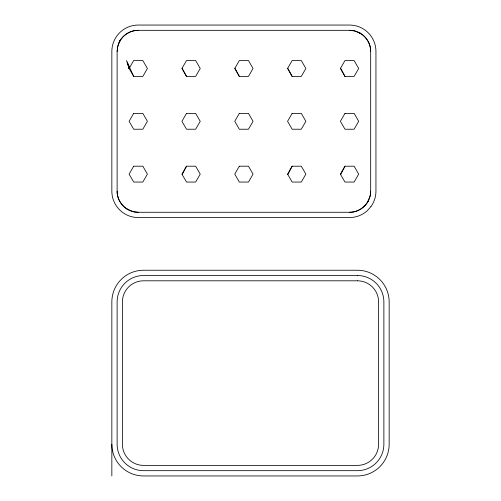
<?xml version="1.0" encoding="UTF-8"?>
<svg xmlns="http://www.w3.org/2000/svg" width="501" height="501" viewBox="0 0 501 501"><rect width="100%" height="100%" fill="white"/><g stroke="black" fill="none" stroke-linecap="round" stroke-linejoin="round"><path stroke-width="0.75" d="M117.121 51.459L117.71 46.53L119.426 41.871L117.841 45.992L117.121 51.459L117.121 191.144C116.858 202.435 126.953 212.549 138.251 212.274L349.541 212.274C360.833 212.543 370.947 202.448 370.671 191.144L370.671 51.459C370.94 40.174 360.839 30.054 349.541 30.329L138.251 30.329C130.21 30.254 122.438 35.22 119.106 42.529L120.24 40.418L119.952 40.894C123.622 34.456 130.842 30.285 138.251 30.329M370.671 191.144L370.089 196.079L367.559 202.185L367.84 201.709C364.177 208.153 356.95 212.324 349.541 212.274M182.17 174.548L186.504 166.2L195.647 166.2L200.225 174.123L195.647 182.051L186.504 182.051L181.926 174.123L186.504 166.2M287.818 174.548L292.146 166.2L301.295 166.2L305.867 174.123L301.295 182.051L292.146 182.051L287.568 174.123L292.146 166.2M340.636 174.548L344.97 166.2L354.113 166.2L358.691 174.123L354.113 182.051L344.97 182.051L340.392 174.123L344.97 166.2M119.551 41.646L120.24 40.418M367.559 202.185L368.241 200.964M127.298 62.281L129.101 68.48L133.679 60.558L142.829 60.558L147.4 68.48L142.829 76.403L133.679 76.403L129.101 68.48L126.515 60.552L133.679 76.403M186.504 76.403L195.647 76.403L200.225 68.48L195.647 60.558L186.504 60.558L181.926 68.48L186.504 76.403L182.101 68.18M239.321 76.403L248.471 76.403L253.049 68.48L248.471 60.558L239.321 60.558L234.75 68.48L239.321 76.403L234.919 68.18M292.146 76.403L301.295 76.403L305.867 68.48L301.295 60.558L292.146 60.558L287.568 68.48L292.146 76.403L287.743 68.18M344.97 76.403L354.113 76.403L358.691 68.48L354.113 60.558L344.97 60.558L340.392 68.48L344.97 76.403L340.567 68.18M349.541 30.329L354.476 30.918L360.582 33.448L360.106 33.16C366.544 36.83 370.721 44.05 370.671 51.459M138.251 212.274L133.322 211.691L127.21 209.161L127.686 209.443C121.248 205.779 117.077 198.553 117.121 191.144M359.349 32.772L360.582 33.448M127.21 209.161L128.438 209.844M128.162 64.197L129.101 68.48L128.625 65.224M128.425 64.779L129.101 68.48M111.842 475.95L111.842 301.934A31.695 31.695 0 0 1 143.536 270.239L357.463 270.239A31.695 31.695 0 0 1 389.158 301.934L389.158 444.255A31.695 31.695 0 0 1 357.463 475.95L143.536 475.95A31.695 31.695 0 0 1 111.842 444.255M133.679 113.383L129.101 121.305L133.679 129.227L142.829 129.227L147.4 121.305L142.829 113.383L133.679 113.383M133.679 166.2L129.101 174.123L133.679 182.051L142.829 182.051L147.4 174.123L142.829 166.2L133.679 166.2M186.504 113.383L181.926 121.305L186.504 129.227L195.647 129.227L200.225 121.305L195.647 113.383L186.504 113.383M239.321 113.383L234.75 121.305L239.321 129.227L248.471 129.227L253.049 121.305L248.471 113.383L239.321 113.383M239.321 166.2L234.75 174.123L239.321 182.051L248.471 182.051L253.049 174.123L248.471 166.2L239.321 166.2M292.146 113.383L287.568 121.305L292.146 129.227L301.295 129.227L305.867 121.305L301.295 113.383L292.146 113.383M344.97 113.383L340.392 121.305L344.97 129.227L354.113 129.227L358.691 121.305L354.113 113.383L344.97 113.383M370.909 206.669L367.214 210.771A26.409 26.409 0 0 1 349.541 217.559L138.251 217.559A26.409 26.409 0 0 1 118.624 208.817L116.883 206.669A26.409 26.409 0 0 1 111.842 191.144L111.842 51.459A26.409 26.409 0 0 1 138.251 25.05L349.541 25.05A26.409 26.409 0 0 1 367.214 31.832L369.168 33.786A26.409 26.409 0 0 1 375.95 51.459L375.95 191.144A26.409 26.409 0 0 1 370.909 206.669M357.463 275.519L143.536 275.519A26.409 26.409 0 0 0 117.121 301.934L117.121 444.255A26.409 26.409 0 0 0 143.536 470.671L357.463 470.671A26.409 26.409 0 0 0 383.879 444.255L383.879 301.934A26.409 26.409 0 0 0 357.463 275.519M357.463 280.804L143.536 280.804A21.13 21.13 0 0 0 122.407 301.934L122.407 444.255A21.13 21.13 0 0 0 143.536 465.385L357.463 465.385A21.13 21.13 0 0 0 378.593 444.255L378.593 301.934A21.13 21.13 0 0 0 357.463 280.804"/></g></svg>
